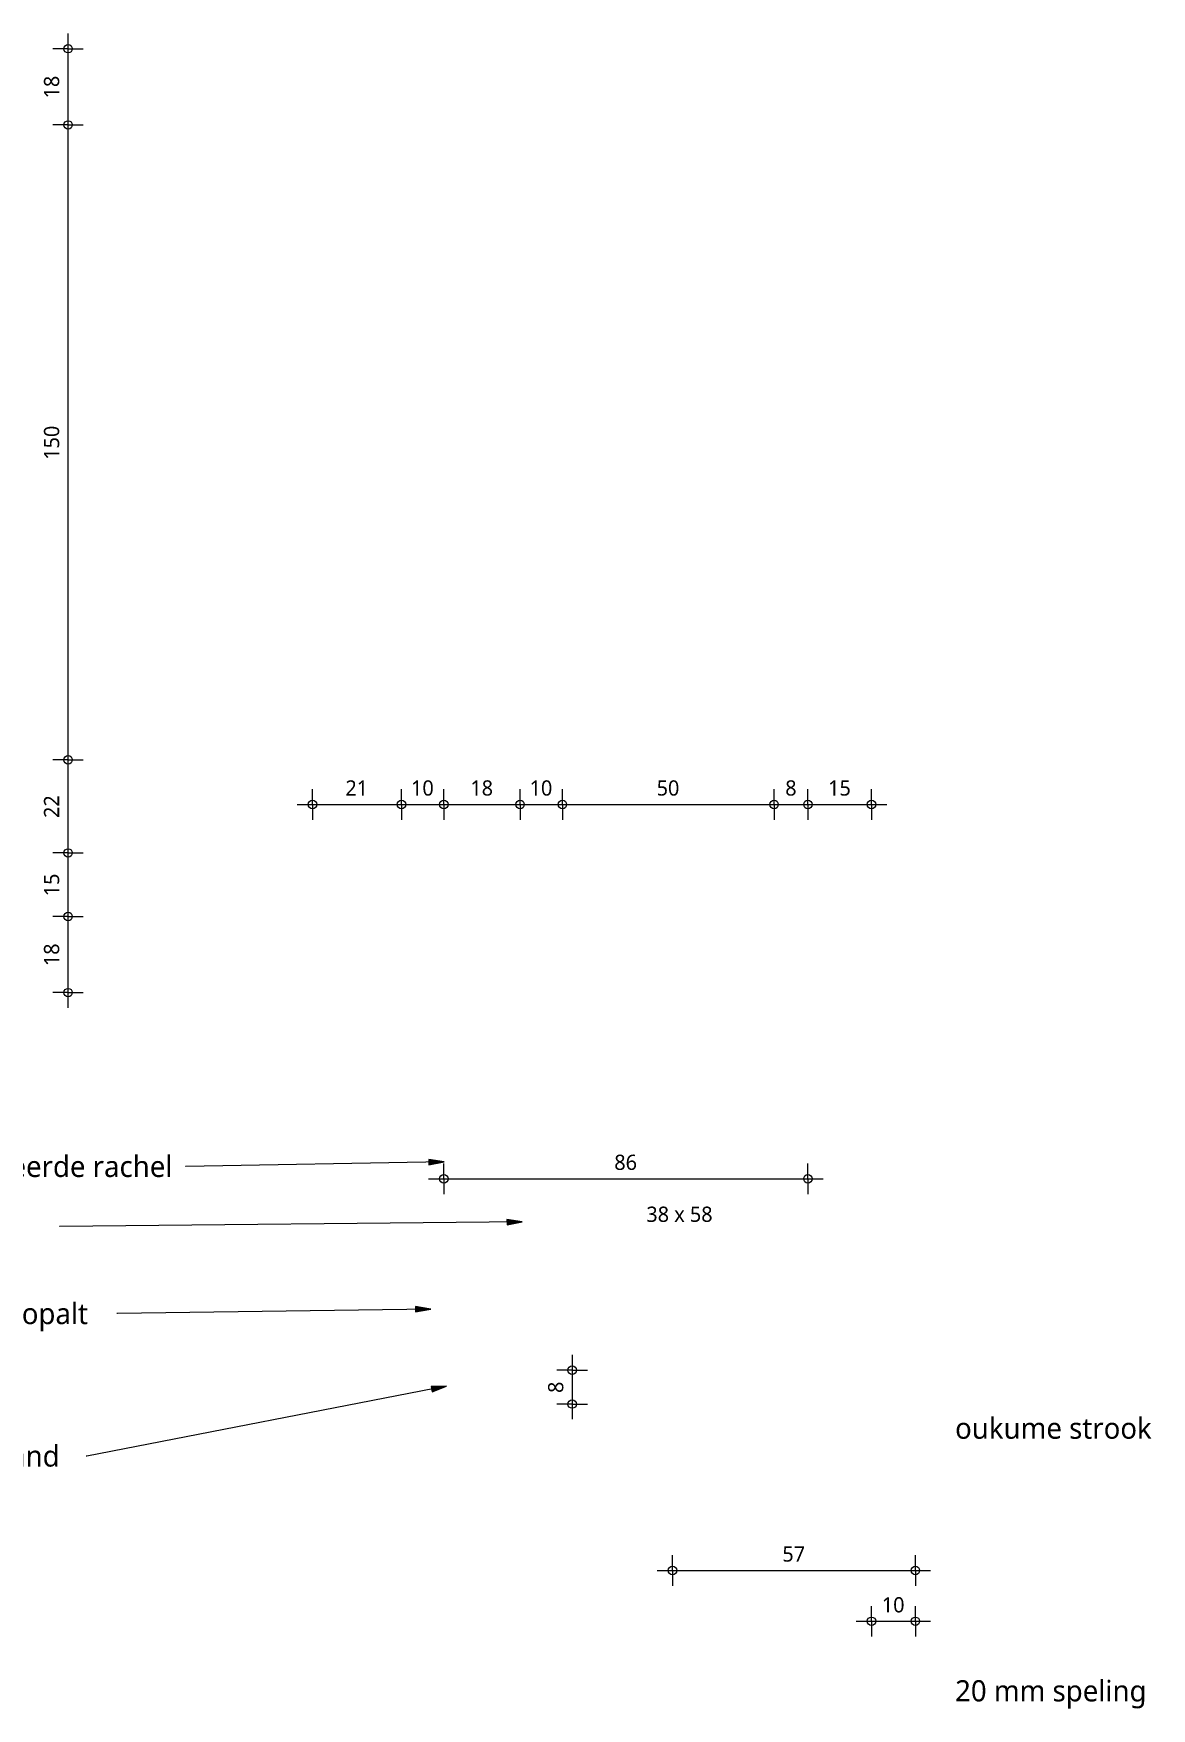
# Model space of a CAD drawing. Header units: millimetres. Extents: x 2457 to 4349, y 3067 to 7524.
# Drawn here: x 4041.1 to 4305.1, y 7011.3 to 7407 of the extents above; entities that cross this region are included whole.
import ezdxf

# ---------------------------------------------------------------- set-up
doc = ezdxf.new("R2010")
doc.units = ezdxf.units.MM
for name, color, linetype, lineweight in [('A-ANNO-DIMS', 211, 'Continuous', 13), ('A-ANNO-DIMS-2', 211, 'Continuous', 13), ('A-ANNO-NOTE', 131, 'Continuous', 18), ('G-ANNO-TEXT', 231, 'Continuous', 13)]:
    doc.layers.add(name, color=color, linetype=linetype, lineweight=lineweight)
doc.styles.add('Segoe UI_1', font='segoeui.ttf', dxfattribs={"height": 3.6})
doc.styles.add('Segoe UI_3', font='segoeui.ttf', dxfattribs={"height": 5})
doc.dimstyles.new('1_8_mm', dxfattribs={"dimscale": 304.8, "dimtxt": 3.77051, "dimasz": 0.006562, "dimexe": 0.011811, "dimexo": 0.0625, "dimgap": 0.003281, "dimtad": 1, "dimdec": 0, "dimzin": 0, "dimdsep": 46, "dimtxsty": 'Segoe UI_1', "dimblk1": 'DOTBLANK', "dimblk2": 'DOTBLANK', "dimsah": 1, "dimcen": 0.09, "dimdle": 0.011811, "dimazin": 0, "dimtfac": 1, "dimtdec": 4, "dimtix": 1, "dimtmove": 0, "dimatfit": 3, "dimfxl": 0.011811, "dimfxlon": 1, "dimtvp": 1, "dimtfill": 1, "dimtolj": 1, "dimtzin": 0, "dimarcsym": 2})

# ---------------------------------------------------------------- blocks, each defined once
blk = doc.blocks.new('DIMBLOCK92-Details Strandbaak Strandhuis 2_0')
at = {"layer": 'A-ANNO-DIMS-2'}
for p, q in [((4049.23, 7198.43), (4045.63, 7198.43)), ((4049.23, 7176.83), (4049.23, 7198.43)), ((4049.23, 7198.43), (4052.83, 7198.43)), ((4049.23, 7180.43), (4045.63, 7180.43)), ((4049.23, 7180.43), (4052.83, 7180.43))]:
    blk.add_line(p, q, dxfattribs=at)
for centre in [(4049.23, 7198.43), (4049.23, 7180.43)]:
    blk.add_circle(centre, 1, dxfattribs=at)
at = {"layer": 'A-ANNO-DIMS-2', "color": 0, "insert": (4043.53, 7186.69), "char_height": 3.6, "width": 6.5813, "attachment_point": 1, "rotation": 90, "line_spacing_factor": 1.142579, "style": 'Segoe UI_1', "bg_fill": 3, "box_fill_scale": 1.25, "bg_fill_color": 9, "bg_fill_true_color": 13158600, "bg_fill_transparency": 0}
blk.add_mtext('18', dxfattribs=at)
blk = doc.blocks.new('_DotBlank')
at = {"color": 0, "linetype": 'ByBlock', "lineweight": -2}
blk.add_line((-0.5, 0), (-1, 0), dxfattribs=at)
blk.add_circle((0, 0), 0.5, dxfattribs=at)
blk = doc.blocks.new('DIMBLOCK93-Details Strandbaak Strandhuis 2_0')
at = {"layer": 'A-ANNO-DIMS-2'}
for p, q in [((4049.23, 7213.43), (4045.63, 7213.43)), ((4049.23, 7198.43), (4049.23, 7213.43)), ((4049.23, 7213.43), (4052.83, 7213.43)), ((4049.23, 7198.43), (4045.63, 7198.43)), ((4049.23, 7198.43), (4052.83, 7198.43))]:
    blk.add_line(p, q, dxfattribs=at)
for centre in [(4049.23, 7213.43), (4049.23, 7198.43)]:
    blk.add_circle(centre, 1, dxfattribs=at)
at = {"layer": 'A-ANNO-DIMS-2', "color": 0, "insert": (4043.53, 7203.19), "char_height": 3.6, "width": 6.5813, "attachment_point": 1, "rotation": 90, "line_spacing_factor": 1.142579, "style": 'Segoe UI_1', "bg_fill": 3, "box_fill_scale": 1.25, "bg_fill_color": 9, "bg_fill_true_color": 13158600, "bg_fill_transparency": 0}
blk.add_mtext('15', dxfattribs=at)
blk = doc.blocks.new('DIMBLOCK94-Details Strandbaak Strandhuis 2_0')
at = {"layer": 'A-ANNO-DIMS-2'}
for p, q in [((4049.23, 7235.43), (4045.63, 7235.43)), ((4049.23, 7213.43), (4049.23, 7235.43)), ((4049.23, 7235.43), (4052.83, 7235.43)), ((4049.23, 7213.43), (4045.63, 7213.43)), ((4049.23, 7213.43), (4052.83, 7213.43))]:
    blk.add_line(p, q, dxfattribs=at)
for centre in [(4049.23, 7235.43), (4049.23, 7213.43)]:
    blk.add_circle(centre, 1, dxfattribs=at)
at = {"layer": 'A-ANNO-DIMS-2', "color": 0, "insert": (4043.53, 7221.69), "char_height": 3.6, "width": 6.5813, "attachment_point": 1, "rotation": 90, "line_spacing_factor": 1.142579, "style": 'Segoe UI_1', "bg_fill": 3, "box_fill_scale": 1.25, "bg_fill_color": 9, "bg_fill_true_color": 13158600, "bg_fill_transparency": 0}
blk.add_mtext('22', dxfattribs=at)
blk = doc.blocks.new('DIMBLOCK95-Details Strandbaak Strandhuis 2_0')
at = {"layer": 'A-ANNO-DIMS-2'}
for p, q in [((4049.23, 7385.43), (4045.63, 7385.43)), ((4049.23, 7235.43), (4049.23, 7385.43)), ((4049.23, 7385.43), (4052.83, 7385.43)), ((4049.23, 7235.43), (4045.63, 7235.43)), ((4049.23, 7235.43), (4052.83, 7235.43))]:
    blk.add_line(p, q, dxfattribs=at)
for centre in [(4049.23, 7385.43), (4049.23, 7235.43)]:
    blk.add_circle(centre, 1, dxfattribs=at)
at = {"layer": 'A-ANNO-DIMS-2', "color": 0, "insert": (4043.53, 7306.32), "char_height": 3.6, "width": 9.8719, "attachment_point": 1, "rotation": 90, "line_spacing_factor": 1.142579, "style": 'Segoe UI_1', "bg_fill": 3, "box_fill_scale": 1.25, "bg_fill_color": 9, "bg_fill_true_color": 13158600, "bg_fill_transparency": 0}
blk.add_mtext('150', dxfattribs=at)
blk = doc.blocks.new('DIMBLOCK96-Details Strandbaak Strandhuis 2_0')
at = {"layer": 'A-ANNO-DIMS-2'}
for p, q in [((4049.23, 7385.43), (4049.23, 7407.03)), ((4049.23, 7403.43), (4045.63, 7403.43)), ((4049.23, 7403.43), (4052.83, 7403.43)), ((4049.23, 7385.43), (4045.63, 7385.43)), ((4049.23, 7385.43), (4052.83, 7385.43))]:
    blk.add_line(p, q, dxfattribs=at)
for centre in [(4049.23, 7403.43), (4049.23, 7385.43)]:
    blk.add_circle(centre, 1, dxfattribs=at)
at = {"layer": 'A-ANNO-DIMS-2', "color": 0, "insert": (4043.53, 7391.69), "char_height": 3.6, "width": 6.5813, "attachment_point": 1, "rotation": 90, "line_spacing_factor": 1.142579, "style": 'Segoe UI_1', "bg_fill": 3, "box_fill_scale": 1.25, "bg_fill_color": 9, "bg_fill_true_color": 13158600, "bg_fill_transparency": 0}
blk.add_mtext('18', dxfattribs=at)
blk = doc.blocks.new('DIMBLOCK164-Details Strandbaak Strandhuis 2_0')
at = {"layer": 'A-ANNO-DIMS-2'}
for p, q in [((4106.97, 7224.88), (4106.97, 7228.48)), ((4127.97, 7224.88), (4127.97, 7228.48)), ((4103.37, 7224.88), (4127.97, 7224.88)), ((4106.97, 7224.88), (4106.97, 7221.28)), ((4127.97, 7224.88), (4127.97, 7221.28))]:
    blk.add_line(p, q, dxfattribs=at)
for centre in [(4106.97, 7224.88), (4127.97, 7224.88)]:
    blk.add_circle(centre, 1, dxfattribs=at)
at = {"layer": 'A-ANNO-DIMS-2', "color": 0, "insert": (4114.73, 7230.58), "char_height": 3.6, "width": 6.5813, "attachment_point": 1, "line_spacing_factor": 1.142579, "style": 'Segoe UI_1', "bg_fill": 3, "box_fill_scale": 1.25, "bg_fill_color": 9, "bg_fill_true_color": 13158600, "bg_fill_transparency": 0}
blk.add_mtext('21', dxfattribs=at)
blk = doc.blocks.new('DIMBLOCK165-Details Strandbaak Strandhuis 2_0')
at = {"layer": 'A-ANNO-DIMS-2'}
for p, q in [((4127.97, 7224.88), (4127.97, 7228.48)), ((4137.97, 7224.88), (4137.97, 7228.48)), ((4127.97, 7224.88), (4137.97, 7224.88)), ((4127.97, 7224.88), (4127.97, 7221.28)), ((4137.97, 7224.88), (4137.97, 7221.28))]:
    blk.add_line(p, q, dxfattribs=at)
for centre in [(4127.97, 7224.88), (4137.97, 7224.88)]:
    blk.add_circle(centre, 1, dxfattribs=at)
at = {"layer": 'A-ANNO-DIMS-2', "color": 0, "insert": (4130.23, 7230.58), "char_height": 3.6, "width": 6.5813, "attachment_point": 1, "line_spacing_factor": 1.142579, "style": 'Segoe UI_1', "bg_fill": 3, "box_fill_scale": 1.25, "bg_fill_color": 9, "bg_fill_true_color": 13158600, "bg_fill_transparency": 0}
blk.add_mtext('10', dxfattribs=at)
blk = doc.blocks.new('DIMBLOCK166-Details Strandbaak Strandhuis 2_0')
at = {"layer": 'A-ANNO-DIMS-2'}
for p, q in [((4137.97, 7224.88), (4137.97, 7228.48)), ((4155.97, 7224.88), (4155.97, 7228.48)), ((4137.97, 7224.88), (4155.97, 7224.88)), ((4137.97, 7224.88), (4137.97, 7221.28)), ((4155.97, 7224.88), (4155.97, 7221.28))]:
    blk.add_line(p, q, dxfattribs=at)
for centre in [(4137.97, 7224.88), (4155.97, 7224.88)]:
    blk.add_circle(centre, 1, dxfattribs=at)
at = {"layer": 'A-ANNO-DIMS-2', "color": 0, "insert": (4144.23, 7230.58), "char_height": 3.6, "width": 6.5813, "attachment_point": 1, "line_spacing_factor": 1.142579, "style": 'Segoe UI_1', "bg_fill": 3, "box_fill_scale": 1.25, "bg_fill_color": 9, "bg_fill_true_color": 13158600, "bg_fill_transparency": 0}
blk.add_mtext('18', dxfattribs=at)
blk = doc.blocks.new('DIMBLOCK167-Details Strandbaak Strandhuis 2_0')
at = {"layer": 'A-ANNO-DIMS-2'}
for p, q in [((4155.97, 7224.88), (4155.97, 7228.48)), ((4165.97, 7224.88), (4165.97, 7228.48)), ((4155.97, 7224.88), (4165.97, 7224.88)), ((4155.97, 7224.88), (4155.97, 7221.28)), ((4165.97, 7224.88), (4165.97, 7221.28))]:
    blk.add_line(p, q, dxfattribs=at)
for centre in [(4155.97, 7224.88), (4165.97, 7224.88)]:
    blk.add_circle(centre, 1, dxfattribs=at)
at = {"layer": 'A-ANNO-DIMS-2', "color": 0, "insert": (4158.23, 7230.58), "char_height": 3.6, "width": 6.5813, "attachment_point": 1, "line_spacing_factor": 1.142579, "style": 'Segoe UI_1', "bg_fill": 3, "box_fill_scale": 1.25, "bg_fill_color": 9, "bg_fill_true_color": 13158600, "bg_fill_transparency": 0}
blk.add_mtext('10', dxfattribs=at)
blk = doc.blocks.new('DIMBLOCK168-Details Strandbaak Strandhuis 2_0')
at = {"layer": 'A-ANNO-DIMS-2'}
for p, q in [((4165.97, 7224.88), (4165.97, 7228.48)), ((4215.97, 7224.88), (4215.97, 7228.48)), ((4165.97, 7224.88), (4215.97, 7224.88)), ((4165.97, 7224.88), (4165.97, 7221.28)), ((4215.97, 7224.88), (4215.97, 7221.28))]:
    blk.add_line(p, q, dxfattribs=at)
for centre in [(4165.97, 7224.88), (4215.97, 7224.88)]:
    blk.add_circle(centre, 1, dxfattribs=at)
at = {"layer": 'A-ANNO-DIMS-2', "color": 0, "insert": (4188.23, 7230.58), "char_height": 3.6, "width": 6.5813, "attachment_point": 1, "line_spacing_factor": 1.142579, "style": 'Segoe UI_1', "bg_fill": 3, "box_fill_scale": 1.25, "bg_fill_color": 9, "bg_fill_true_color": 13158600, "bg_fill_transparency": 0}
blk.add_mtext('50', dxfattribs=at)
blk = doc.blocks.new('DIMBLOCK169-Details Strandbaak Strandhuis 2_0')
at = {"layer": 'A-ANNO-DIMS-2'}
for p, q in [((4215.97, 7224.88), (4215.97, 7228.48)), ((4223.97, 7224.88), (4223.97, 7228.48)), ((4215.97, 7224.88), (4223.97, 7224.88)), ((4215.97, 7224.88), (4215.97, 7221.28)), ((4223.97, 7224.88), (4223.97, 7221.28))]:
    blk.add_line(p, q, dxfattribs=at)
for centre in [(4215.97, 7224.88), (4223.97, 7224.88)]:
    blk.add_circle(centre, 1, dxfattribs=at)
at = {"layer": 'A-ANNO-DIMS-2', "color": 0, "insert": (4218.6, 7230.58), "char_height": 3.6, "width": 3.2906, "attachment_point": 1, "line_spacing_factor": 1.142579, "style": 'Segoe UI_1', "bg_fill": 3, "box_fill_scale": 1.25, "bg_fill_color": 9, "bg_fill_true_color": 13158600, "bg_fill_transparency": 0}
blk.add_mtext('8', dxfattribs=at)
blk = doc.blocks.new('DIMBLOCK170-Details Strandbaak Strandhuis 2_0')
at = {"layer": 'A-ANNO-DIMS-2'}
for p, q in [((4223.97, 7224.88), (4223.97, 7228.48)), ((4238.97, 7224.88), (4238.97, 7228.48)), ((4223.97, 7224.88), (4242.57, 7224.88)), ((4223.97, 7224.88), (4223.97, 7221.28)), ((4238.97, 7224.88), (4238.97, 7221.28))]:
    blk.add_line(p, q, dxfattribs=at)
for centre in [(4223.97, 7224.88), (4238.97, 7224.88)]:
    blk.add_circle(centre, 1, dxfattribs=at)
at = {"layer": 'A-ANNO-DIMS-2', "color": 0, "insert": (4228.73, 7230.58), "char_height": 3.6, "width": 6.5813, "attachment_point": 1, "line_spacing_factor": 1.142579, "style": 'Segoe UI_1', "bg_fill": 3, "box_fill_scale": 1.25, "bg_fill_color": 9, "bg_fill_true_color": 13158600, "bg_fill_transparency": 0}
blk.add_mtext('15', dxfattribs=at)
blk = doc.blocks.new('DIMBLOCK171-Details Strandbaak Strandhuis 2_0')
at = {"layer": 'A-ANNO-DIMS-2'}
for p, q in [((4191.97, 7043.91), (4191.97, 7047.51)), ((4249.33, 7043.91), (4249.33, 7047.51)), ((4188.37, 7043.91), (4252.93, 7043.91)), ((4191.97, 7043.91), (4191.97, 7040.31)), ((4249.33, 7043.91), (4249.33, 7040.31))]:
    blk.add_line(p, q, dxfattribs=at)
for centre in [(4191.97, 7043.91), (4249.33, 7043.91)]:
    blk.add_circle(centre, 1, dxfattribs=at)
at = {"layer": 'A-ANNO-DIMS-2', "color": 0, "insert": (4217.91, 7049.6), "char_height": 3.6, "width": 6.5813, "attachment_point": 1, "line_spacing_factor": 1.142579, "style": 'Segoe UI_1', "bg_fill": 3, "box_fill_scale": 1.25, "bg_fill_color": 9, "bg_fill_true_color": 13158600, "bg_fill_transparency": 0}
blk.add_mtext('57', dxfattribs=at)
blk = doc.blocks.new('DIMBLOCK172-Details Strandbaak Strandhuis 2_0')
at = {"layer": 'A-ANNO-DIMS-2'}
for p, q in [((4238.97, 7031.91), (4238.97, 7035.51)), ((4249.33, 7031.91), (4249.33, 7035.51)), ((4235.37, 7031.91), (4252.93, 7031.91)), ((4238.97, 7031.91), (4238.97, 7028.31)), ((4249.33, 7031.91), (4249.33, 7028.31))]:
    blk.add_line(p, q, dxfattribs=at)
for centre in [(4238.97, 7031.91), (4249.33, 7031.91)]:
    blk.add_circle(centre, 1, dxfattribs=at)
at = {"layer": 'A-ANNO-DIMS-2', "color": 0, "insert": (4241.41, 7037.6), "char_height": 3.6, "width": 6.5813, "attachment_point": 1, "line_spacing_factor": 1.142579, "style": 'Segoe UI_1', "bg_fill": 3, "box_fill_scale": 1.25, "bg_fill_color": 9, "bg_fill_true_color": 13158600, "bg_fill_transparency": 0}
blk.add_mtext('10', dxfattribs=at)
blk = doc.blocks.new('DIMBLOCK173-Details Strandbaak Strandhuis 2_0')
at = {"layer": 'A-ANNO-DIMS-2'}
for p, q in [((4137.97, 7136.44), (4137.97, 7140.04)), ((4223.97, 7136.44), (4223.97, 7140.04)), ((4134.37, 7136.44), (4227.57, 7136.44)), ((4137.97, 7136.44), (4137.97, 7132.84)), ((4223.97, 7136.44), (4223.97, 7132.84))]:
    blk.add_line(p, q, dxfattribs=at)
for centre in [(4137.97, 7136.44), (4223.97, 7136.44)]:
    blk.add_circle(centre, 1, dxfattribs=at)
at = {"layer": 'A-ANNO-DIMS-2', "color": 0, "insert": (4178.23, 7142.14), "char_height": 3.6, "width": 6.5813, "attachment_point": 1, "line_spacing_factor": 1.142579, "style": 'Segoe UI_1', "bg_fill": 3, "box_fill_scale": 1.25, "bg_fill_color": 9, "bg_fill_true_color": 13158600, "bg_fill_transparency": 0}
blk.add_mtext('86', dxfattribs=at)
blk = doc.blocks.new('DIMBLOCK174-Details Strandbaak Strandhuis 2_0')
at = {"layer": 'A-ANNO-DIMS-2'}
for p, q in [((4168.29, 7094.82), (4168.29, 7079.62)), ((4168.29, 7091.22), (4164.69, 7091.22)), ((4168.29, 7091.22), (4171.89, 7091.22)), ((4168.29, 7083.22), (4164.69, 7083.22)), ((4168.29, 7083.22), (4171.89, 7083.22))]:
    blk.add_line(p, q, dxfattribs=at)
for centre in [(4168.29, 7091.22), (4168.29, 7083.22)]:
    blk.add_circle(centre, 1, dxfattribs=at)
at = {"layer": 'A-ANNO-DIMS-2', "color": 0, "insert": (4162.59, 7085.85), "char_height": 3.6, "width": 3.2906, "attachment_point": 1, "rotation": 90, "line_spacing_factor": 1.142579, "style": 'Segoe UI_1', "bg_fill": 3, "box_fill_scale": 1.25, "bg_fill_color": 9, "bg_fill_true_color": 13158600, "bg_fill_transparency": 0}
blk.add_mtext('8', dxfattribs=at)

msp = doc.modelspace()

# ---------------------------------------------------------------- hatches: boundary and pattern name
at = {"layer": 'G-ANNO-TEXT'}
for points in [[(4138.02, 7140.43), (4134.41, 7141), (4134.43, 7139.73)], [(4156.49, 7126.27), (4152.88, 7126.86), (4152.9, 7125.6)], [(4134.88, 7105.67), (4131.27, 7106.25), (4131.29, 7104.99)], [(4138.61, 7087.46), (4134.96, 7087.39), (4135.2, 7086.15)]]:
    msp.add_hatch(color=7, dxfattribs=at).paths.add_polyline_path(points)

# ---------------------------------------------------------------- linework, layer by layer
at = {"layer": 'G-ANNO-TEXT', "color": 250}
for p, q in [((4077.07, 7139.37), (4076.94, 7139.37)), ((4138.02, 7140.43), (4077.07, 7139.37)), ((4138.02, 7140.43), (4134.41, 7141)), ((4134.41, 7141), (4134.43, 7139.73)), ((4134.43, 7139.73), (4138.02, 7140.43)), ((4047.31, 7125.21), (4047.19, 7125.21)), ((4156.49, 7126.27), (4047.31, 7125.21)), ((4156.49, 7126.27), (4152.88, 7126.86)), ((4152.88, 7126.86), (4152.9, 7125.6)), ((4152.9, 7125.6), (4156.49, 7126.27)), ((4060.91, 7104.61), (4060.78, 7104.61)), ((4134.88, 7105.67), (4060.91, 7104.61)), ((4134.88, 7105.67), (4131.27, 7106.25)), ((4131.27, 7106.25), (4131.29, 7104.99)), ((4131.29, 7104.99), (4134.88, 7105.67)), ((4138.61, 7087.46), (4053.67, 7070.95)), ((4138.61, 7087.46), (4134.96, 7087.39)), ((4134.96, 7087.39), (4135.2, 7086.15)), ((4135.2, 7086.15), (4138.61, 7087.46)), ((4053.67, 7070.95), (4053.54, 7070.95))]:
    msp.add_line(p, q, dxfattribs=at)

# ---------------------------------------------------------------- texts
at = {"layer": 'A-ANNO-NOTE', "lineweight": 13, "insert": (4185.8, 7129.87), "char_height": 3.6, "width": 20.5232, "attachment_point": 1, "style": 'Segoe UI_1'}
msp.add_mtext('38 x 58', dxfattribs=at)
at = {"layer": 'G-ANNO-TEXT', "color": 7, "char_height": 5, "attachment_point": 1, "style": 'Segoe UI_3'}
for s, insert, width in [('geventileerde rachel', (4011.23, 7141.87), 76), ('Rubber afdichting+ tixopalt ', (3970.47, 7107.11), 105.8227), ('oukume strook ', (4258.72, 7080.03), 58.8439), ('EPDM-band', (4011.23, 7073.45), 45.2152), ('20 mm speling ', (4258.72, 7017.98), 58.2025)]:
    msp.add_mtext(s, dxfattribs=dict(at, insert=insert, width=width))

# ---------------------------------------------------------------- dimensions: what is measured, and where the dimension line sits
at = {"layer": 'A-ANNO-DIMS'}
for base, p1, p2, override, picture, middle in [((4127.97, 7224.88), (4106.97, 7228.48), (4127.97, 7221.28), {"dimpost": '<>', "dimfxl": 22.2}, 'DIMBLOCK164-Details Strandbaak Strandhuis 2_0', (4117.47, 7227.72)), ((4249.33, 7043.91), (4191.97, 7047.51), (4249.33, 7047.51), {"dimpost": '<>', "dimfxl": 57.362632}, 'DIMBLOCK171-Details Strandbaak Strandhuis 2_0', (4220.65, 7046.74))]:
    dim = msp.add_linear_dim(base=base, p1=p1, p2=p2, dimstyle='1_8_mm', override=override, dxfattribs=at)
    dim.commit()
    dim.dimension.update_dxf_attribs({"geometry": picture, "text_midpoint": middle})
for base, p1, p2, override, picture, middle in [((4049.23, 7198.43), (4045.63, 7180.43), (4045.63, 7198.43), {"dimpost": '<>', "dimfxl": 18}, 'DIMBLOCK92-Details Strandbaak Strandhuis 2_0', (4046.36, 7189.43)), ((4168.29, 7083.22), (4171.89, 7091.22), (4171.89, 7083.22), {"dimpost": '<>', "dimfxl": 8}, 'DIMBLOCK174-Details Strandbaak Strandhuis 2_0', (4165.43, 7087.22))]:
    dim = msp.add_linear_dim(base=base, p1=p1, p2=p2, angle=90, dimstyle='1_8_mm', override=override, dxfattribs=at)
    dim.commit()
    dim.dimension.update_dxf_attribs({"geometry": picture, "text_midpoint": middle})

# ---------------------------------------------------------------- next in the draw order: dimensions: what is measured, and where the dimension line sits
for base, p1, p2, override, picture, middle in [((4137.97, 7224.88), (4127.97, 7221.28), (4137.97, 7221.28), {"dimpost": '<>', "dimfxl": 10}, 'DIMBLOCK165-Details Strandbaak Strandhuis 2_0', (4132.97, 7227.75)), ((4223.97, 7136.44), (4137.97, 7132.84), (4223.97, 7140.04), {"dimpost": '<>', "dimfxl": 86.300869}, 'DIMBLOCK173-Details Strandbaak Strandhuis 2_0', (4180.97, 7139.3)), ((4249.33, 7031.91), (4238.97, 7035.51), (4249.33, 7035.51), {"dimpost": '<>', "dimfxl": 10.362632}, 'DIMBLOCK172-Details Strandbaak Strandhuis 2_0', (4244.15, 7034.78))]:
    dim = msp.add_linear_dim(base=base, p1=p1, p2=p2, dimstyle='1_8_mm', override=override, dxfattribs=at)
    dim.commit()
    dim.dimension.update_dxf_attribs({"geometry": picture, "text_midpoint": middle})
dim = msp.add_linear_dim(base=(4049.23, 7213.43), p1=(4045.63, 7198.43), p2=(4045.63, 7213.43), angle=90, dimstyle='1_8_mm', override={"dimpost": '<>', "dimfxl": 15}, dxfattribs=at)
dim.commit()
dim.dimension.update_dxf_attribs({"geometry": 'DIMBLOCK93-Details Strandbaak Strandhuis 2_0', "text_midpoint": (4046.36, 7205.93)})

# ---------------------------------------------------------------- next in the draw order: dimensions: what is measured, and where the dimension line sits
dim = msp.add_linear_dim(base=(4049.23, 7235.43), p1=(4045.63, 7213.43), p2=(4045.63, 7235.43), angle=90, dimstyle='1_8_mm', override={"dimpost": '<>', "dimfxl": 22}, dxfattribs=at)
dim.commit()
dim.dimension.update_dxf_attribs({"geometry": 'DIMBLOCK94-Details Strandbaak Strandhuis 2_0', "text_midpoint": (4046.4, 7224.43)})
dim = msp.add_linear_dim(base=(4155.97, 7224.88), p1=(4137.97, 7221.28), p2=(4155.97, 7221.28), dimstyle='1_8_mm', override={"dimpost": '<>', "dimfxl": 18}, dxfattribs=at)
dim.commit()
dim.dimension.update_dxf_attribs({"geometry": 'DIMBLOCK166-Details Strandbaak Strandhuis 2_0', "text_midpoint": (4146.97, 7227.75)})

# ---------------------------------------------------------------- next in the draw order: dimensions: what is measured, and where the dimension line sits
dim = msp.add_linear_dim(base=(4049.23, 7385.43), p1=(4045.63, 7235.43), p2=(4045.63, 7385.43), angle=90, dimstyle='1_8_mm', override={"dimpost": '<>', "dimfxl": 150}, dxfattribs=at)
dim.commit()
dim.dimension.update_dxf_attribs({"geometry": 'DIMBLOCK95-Details Strandbaak Strandhuis 2_0', "text_midpoint": (4046.36, 7310.43)})
dim = msp.add_linear_dim(base=(4165.97, 7224.88), p1=(4155.97, 7221.28), p2=(4165.97, 7228.48), dimstyle='1_8_mm', override={"dimpost": '<>', "dimfxl": 12.322337}, dxfattribs=at)
dim.commit()
dim.dimension.update_dxf_attribs({"geometry": 'DIMBLOCK167-Details Strandbaak Strandhuis 2_0', "text_midpoint": (4160.97, 7227.75)})

# ---------------------------------------------------------------- next in the draw order: dimensions: what is measured, and where the dimension line sits
dim = msp.add_linear_dim(base=(4049.23, 7403.43), p1=(4045.63, 7385.43), p2=(4045.63, 7403.43), angle=90, dimstyle='1_8_mm', override={"dimpost": '<>', "dimfxl": 18}, dxfattribs=at)
dim.commit()
dim.dimension.update_dxf_attribs({"geometry": 'DIMBLOCK96-Details Strandbaak Strandhuis 2_0', "text_midpoint": (4046.36, 7394.43)})
dim = msp.add_linear_dim(base=(4215.97, 7224.88), p1=(4165.97, 7228.48), p2=(4215.97, 7228.48), dimstyle='1_8_mm', override={"dimpost": '<>', "dimfxl": 50}, dxfattribs=at)
dim.commit()
dim.dimension.update_dxf_attribs({"geometry": 'DIMBLOCK168-Details Strandbaak Strandhuis 2_0', "text_midpoint": (4190.97, 7227.74)})

# ---------------------------------------------------------------- next in the draw order: dimensions: what is measured, and where the dimension line sits
dim = msp.add_linear_dim(base=(4223.97, 7224.88), p1=(4215.97, 7228.48), p2=(4223.97, 7221.28), dimstyle='1_8_mm', override={"dimpost": '<>', "dimfxl": 10.762899}, dxfattribs=at)
dim.commit()
dim.dimension.update_dxf_attribs({"geometry": 'DIMBLOCK169-Details Strandbaak Strandhuis 2_0', "text_midpoint": (4219.97, 7227.74)})

# ---------------------------------------------------------------- next in the draw order: dimensions: what is measured, and where the dimension line sits
dim = msp.add_linear_dim(base=(4238.97, 7224.88), p1=(4223.97, 7221.28), p2=(4238.97, 7221.28), dimstyle='1_8_mm', override={"dimpost": '<>', "dimfxl": 15}, dxfattribs=at)
dim.commit()
dim.dimension.update_dxf_attribs({"geometry": 'DIMBLOCK170-Details Strandbaak Strandhuis 2_0', "text_midpoint": (4231.47, 7227.75)})

doc.saveas('drawing.dxf')
